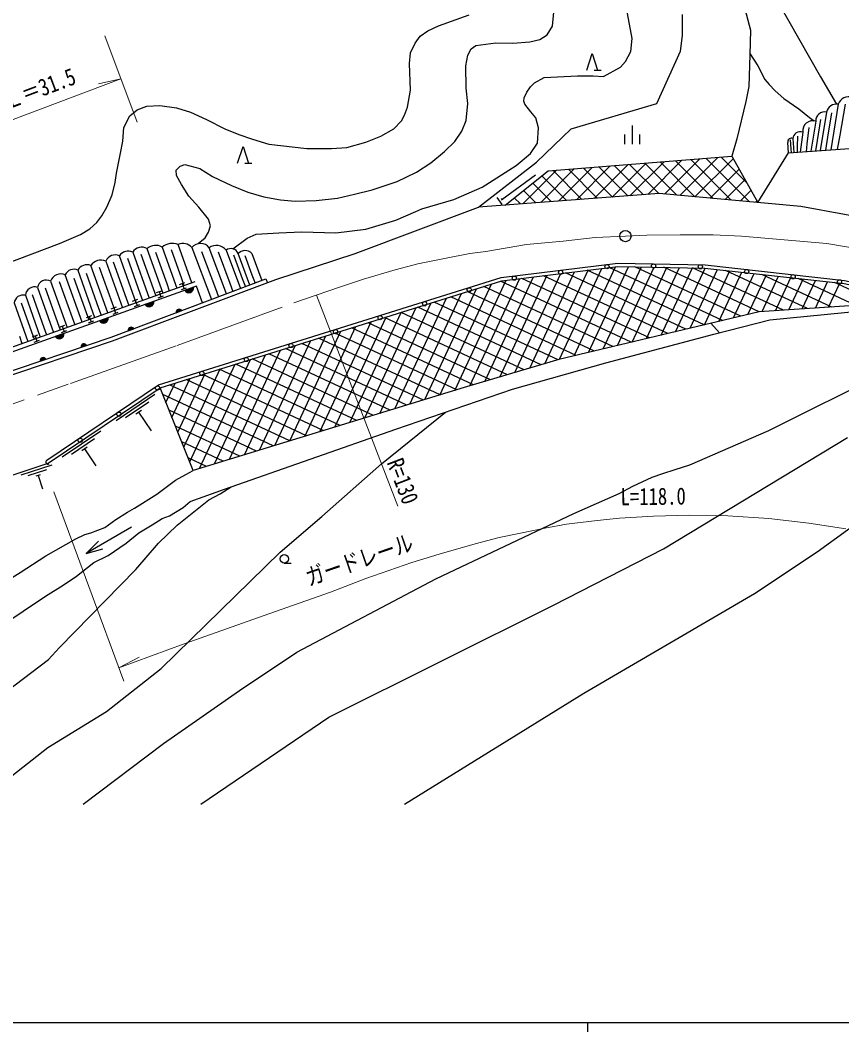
# Model space of a CAD drawing. Units: millimetres at full size, sheet at 1:1000; details may follow other scales. Extents: x 40000 to 680000, y 20000 to 380000.
# Drawn here: x 107265 to 195232, y 204000 to 312274 of the extents above; entities that cross this region are included whole.
import ezdxf
from ezdxf.enums import TextEntityAlignment as Align

# ---------------------------------------------------------------- set-up
doc = ezdxf.new("R2010")
doc.units = ezdxf.units.MM
doc.header["$LTSCALE"] = 1000
doc.linetypes.add('CHAIN', pattern=[18.5, 12, -1.5, 3.5, -1.5])
doc.linetypes.add('DASHED', pattern=[7.5, 6, -1.5])
for name, color, linetype, lineweight in [('M-BGD', 7, 'Continuous', 25), ('M-BMK', 2, 'CHAIN', 13), ('M-BMK-SRVR', 3, 'Continuous', 25), ('M-STR-HTXT', 7, 'Continuous', 13), ('M-TTL-BAND', 7, 'Continuous', 25)]:
    doc.layers.add(name, color=color, linetype=linetype, lineweight=lineweight)
doc.styles.add('ＭＳ ゴシック', font='')
doc.styles.get('ＭＳ ゴシック').set_extended_font_data('MS Gothic')

msp = doc.modelspace()

# ---------------------------------------------------------------- hatches: boundary and pattern name
at = {"layer": 'M-BGD'}
for points in [[(125816, 283696, -0.82183), (124887, 283353)], [(121558, 282170, -0.82183), (120625, 281837)], [(124564, 281190), (123978, 280970, -0.84072)], [(116679, 280428, -0.82183), (115746, 280095)], [(119414, 279256), (118828, 279036, -0.84072)], [(111951, 278739, -0.82183), (111018, 278406)], [(114375, 277468), (113781, 277269, -0.84072)], [(109991, 275997), (109398, 275797, -0.84072)]]:
    msp.add_hatch(color=256, dxfattribs=at).paths.add_polyline_path(points)

# ---------------------------------------------------------------- linework, layer by layer
for p, q in [((168714, 306928), (169467, 306928)), ((194840, 303287), (194049, 298401)), ((195593, 303275), (195015, 299963)), ((193586, 302445), (192918, 298316)), ((194145, 302359), (193708, 299747)), ((172809, 299012), (172809, 301005)), ((192450, 301476), (191927, 298243)), ((192968, 301650), (192594, 299397)), ((172009, 299012), (172009, 300058)), ((173609, 299012), (173609, 300058)), ((191047, 300306), (190782, 298157)), ((191705, 300800), (191508, 299056)), ((189717, 299479), (189789, 298516)), ((190003, 299609), (190114, 298108)), ((190482, 299853), (190458, 298726)), ((131325, 296963), (132077, 296963)), ((166821, 293060), (170436, 296675)), ((168732, 293202), (172357, 296827)), ((170642, 293345), (174277, 296980)), ((173985, 293595), (170870, 296709)), ((175629, 293717), (172508, 296839)), ((172553, 293488), (176198, 297133)), ((177566, 293549), (174145, 296969)), ((174463, 293630), (178118, 297285)), ((179509, 293374), (175783, 297100)), ((176266, 293666), (180038, 297438)), ((181452, 293198), (177420, 297230)), ((177888, 293520), (181959, 297591)), ((183395, 293023), (179058, 297360)), ((179510, 293373), (183592, 297456)), ((185337, 292848), (180695, 297490)), ((184996, 294957), (182333, 297620)), ((158821, 293100), (162435, 295736)), ((161090, 292632), (164675, 296217)), ((163001, 292775), (166595, 296369)), ((165760, 292980), (163125, 295616)), ((167405, 293103), (164320, 296188)), ((164911, 292917), (168516, 296522)), ((169050, 293226), (165957, 296318)), ((170695, 293349), (167595, 296449)), ((172340, 293472), (169232, 296579)), ((181131, 293227), (184228, 296324)), ((164115, 292858), (162138, 294834)), ((182753, 293081), (184864, 295192)), ((162470, 292735), (161152, 294052)), ((184374, 292935), (185500, 294061)), ((158313, 293287), (158843, 292559)), ((158759, 293185), (158882, 293015)), ((160825, 292612), (160166, 293271)), ((185996, 292789), (186136, 292929)), ((125637, 284157), (124170, 288266)), ((119687, 282033), (117892, 287058)), ((119308, 287448), (121066, 282525)), ((120184, 287250), (121501, 283561)), ((120837, 287823), (122541, 283052)), ((121738, 287464), (122948, 284078)), ((122468, 287992), (124041, 283588)), ((123417, 287733), (124521, 284640)), ((125644, 287937), (127732, 282381)), ((126664, 287533), (128159, 283553)), ((129347, 282987), (127493, 287920)), ((128445, 287480), (129703, 284133)), ((129305, 287650), (130845, 283550)), ((130093, 287145), (131036, 284634)), ((131862, 283932), (130599, 287294)), ((131299, 287078), (132071, 285023)), ((132062, 287317), (133152, 284417)), ((116647, 280947), (114831, 286033)), ((116423, 286492), (118204, 281503)), ((117224, 286420), (118613, 282530)), ((118737, 286795), (120074, 283052)), ((166571, 276347), (171019, 285887)), ((168122, 276717), (172402, 285896)), ((169673, 277086), (173770, 285872)), ((171225, 277456), (175138, 285847)), ((184425, 280598), (173089, 285884)), ((113901, 279967), (112092, 285031)), ((113424, 285513), (115235, 280443)), ((114312, 285213), (115648, 281471)), ((115732, 285829), (117103, 281991)), ((157018, 273609), (162236, 284798)), ((158619, 274084), (163700, 284980)), ((160220, 274559), (165164, 285161)), ((161820, 275034), (166627, 285343)), ((176592, 278733), (163302, 284931)), ((163421, 275509), (168091, 285524)), ((165019, 275978), (169555, 285706)), ((178551, 279200), (165639, 285220)), ((180509, 279666), (167975, 285510)), ((182467, 280132), (170312, 285800)), ((172776, 277825), (176506, 285822)), ((174328, 278194), (177873, 285798)), ((175879, 278564), (179241, 285773)), ((186385, 281063), (176166, 285828)), ((177431, 278933), (180608, 285746)), ((178982, 279302), (181919, 285600)), ((188977, 281234), (179242, 285773)), ((180534, 279672), (183229, 285453)), ((182085, 280041), (184540, 285306)), ((191568, 281405), (182778, 285503)), ((183636, 280410), (185851, 285159)), ((185188, 280780), (187162, 285013)), ((194160, 281575), (186671, 285068)), ((186709, 281084), (188473, 284866)), ((125965, 284275), (96667, 273813)), ((110524, 284335), (112289, 279391)), ((111442, 284314), (112819, 280461)), ((113010, 284676), (114323, 280998)), ((124319, 284005), (124884, 284207)), ((124601, 284106), (124803, 283541)), ((125816, 283696), (124887, 283353)), ((152204, 272157), (157742, 284035)), ((153812, 272649), (159308, 284435)), ((155417, 273134), (160772, 284617)), ((170718, 277335), (156908, 283774)), ((172676, 277801), (158679, 284328)), ((174634, 278267), (160966, 284641)), ((188132, 281178), (189783, 284719)), ((189555, 281272), (191094, 284572)), ((196751, 281746), (190563, 284632)), ((190978, 281366), (192405, 284426)), ((192401, 281460), (193716, 284279)), ((193824, 281553), (195027, 284132)), ((199343, 281917), (194455, 284196)), ((107815, 282835), (109412, 278364)), ((108533, 282905), (109792, 279380)), ((109108, 283669), (110823, 278867)), ((109940, 283615), (111264, 279906)), ((121846, 283122), (122411, 283324)), ((122047, 282557), (122612, 282759)), ((122128, 283223), (122330, 282658)), ((124520, 283440), (125085, 283642)), ((148987, 271175), (154513, 283026)), ((150595, 271666), (156128, 283531)), ((166802, 276403), (153366, 282668)), ((168760, 276869), (155137, 283221)), ((106606, 282008), (108078, 277887)), ((107368, 282008), (108474, 278909)), ((116998, 281391), (117563, 281593)), ((119303, 282214), (119868, 282416)), ((119505, 281649), (120070, 281851)), ((119586, 282315), (119788, 281750)), ((121558, 282170), (120625, 281837)), ((145770, 270192), (151284, 282017)), ((147379, 270683), (152899, 282522)), ((163044, 275397), (149824, 281561)), ((164851, 275933), (151595, 282114)), ((114376, 280455), (114941, 280657)), ((114658, 280556), (114860, 279991)), ((117200, 280826), (117765, 281028)), ((117281, 281492), (117483, 280927)), ((123978, 280970), (124564, 281190)), ((140945, 268718), (146441, 280504)), ((142553, 269209), (148055, 281008)), ((144162, 269700), (149670, 281513)), ((159429, 274324), (146283, 280454)), ((161236, 274860), (148054, 281008)), ((111472, 279418), (112037, 279620)), ((111755, 279519), (111956, 278954)), ((114578, 279890), (115143, 280092)), ((116679, 280428), (115746, 280095)), ((137728, 267735), (143212, 279495)), ((139337, 268226), (144827, 279999)), ((157621, 273788), (144512, 279901)), ((182138, 278817), (181203, 279831)), ((108572, 278382), (109137, 278584)), ((108855, 278483), (109057, 277918)), ((111951, 278739), (111018, 278406)), ((111674, 278853), (112239, 279055)), ((118828, 279036), (119414, 279256)), ((134512, 266752), (139983, 278486)), ((136120, 267244), (141598, 278990)), ((154015, 272711), (140970, 278794)), ((155813, 273251), (142741, 279347)), ((108774, 277817), (109339, 278019)), ((113781, 277269), (114375, 277468)), ((131295, 265770), (136754, 277477)), ((132903, 266261), (138369, 277981)), ((150441, 271619), (137428, 277687)), ((152228, 272165), (139199, 278241)), ((128078, 264787), (133525, 276468)), ((129687, 265278), (135140, 276972)), ((146867, 270527), (133886, 276580)), ((148654, 271073), (135657, 277134)), ((109398, 275797), (109991, 275997)), ((125415, 264990), (130296, 275459)), ((126470, 264295), (131911, 275963)), ((143293, 269435), (130344, 275474)), ((145080, 269981), (132115, 276027)), ((123504, 269765), (125453, 273945)), ((124141, 268174), (127067, 274450)), ((124778, 266582), (128682, 274954)), ((139719, 268343), (126802, 274367)), ((141506, 268889), (128573, 274920)), ((122867, 271357), (123838, 273441)), ((136145, 267251), (123260, 273260)), ((137932, 267797), (125031, 273813)), ((121681, 272204), (117539, 269404)), ((134358, 266705), (122519, 272226)), ((121021, 271395), (118535, 269715)), ((120236, 270503), (119656, 270111)), ((119946, 270307), (121298, 268306)), ((132571, 266159), (123198, 270530)), ((130784, 265613), (123876, 268835)), ((115888, 268288), (111746, 265488)), ((115228, 267479), (112743, 265799)), ((114443, 266587), (113863, 266195)), ((114153, 266391), (115378, 264579)), ((128997, 265068), (124555, 267139)), ((127210, 264522), (125233, 265444)), ((110655, 264664), (107333, 263562)), ((110085, 264159), (108092, 263498)), ((109415, 263621), (108950, 263467)), ((109183, 263544), (109655, 262120)), ((114314, 255188), (116124, 255677)), ((135543, 254176), (136293, 254176))]:
    msp.add_line(p, q, dxfattribs=at)
at = {"layer": 'M-BGD', "linetype": 'DASHED'}
for p, q in [((195015, 299963), (194751, 298453)), ((191508, 299056), (191411, 298204)), ((192594, 299397), (192409, 298278)), ((193708, 299747), (193475, 298358)), ((189789, 298516), (189821, 298086)), ((190458, 298726), (190446, 298132)), ((132071, 285023), (132404, 284136)), ((122948, 284078), (123226, 283297)), ((124521, 284640), (124800, 283859)), ((129703, 284133), (130036, 283246)), ((131036, 284634), (131369, 283747)), ((120074, 283052), (120353, 282271)), ((121501, 283561), (121780, 282780)), ((128159, 283553), (128492, 282666)), ((117103, 281991), (117382, 281210)), ((118613, 282530), (118892, 281749)), ((112819, 280461), (113097, 279680)), ((114323, 280998), (114602, 280217)), ((115648, 281471), (115927, 280690)), ((109792, 279380), (110071, 278599)), ((111264, 279906), (111543, 279125)), ((107170, 278444), (107449, 277663)), ((108474, 278909), (108753, 278128))]:
    msp.add_line(p, q, dxfattribs=at)
at = {"layer": 'M-BGD'}
for points in [[(178026, 345795), (179582, 343528), (181139, 340105), (182028, 337171), (182740, 333659), (183842, 328942), (186242, 319700), (188387, 314250), (192938, 306220), (194677, 303298)], [(130044, 287808), (131582, 288946), (132529, 289361), (134953, 289526), (137419, 289608), (141064, 289518), (144285, 289916), (147483, 290865), (149616, 291805), (150255, 292093), (153681, 293084), (156737, 294405), (160371, 296716), (161899, 297996), (162642, 299110), (162766, 300761), (162490, 301813), (161931, 302455), (161289, 303283), (161201, 303597), (161242, 303970), (161502, 304587), (161907, 305147), (162322, 305573), (163361, 306154), (166932, 306327), (168619, 306324), (169721, 306266), (171555, 307267), (172066, 307850), (172655, 308944), (172781, 310332), (171876, 315310)], [(184708, 314026), (185445, 311226), (185395, 308558), (185267, 305176), (184961, 303590), (183989, 299565), (183450, 297709), (186227, 292768), (189537, 298065), (189452, 299203)], [(126324, 288360), (127063, 288986), (127439, 289590), (127637, 290253), (127410, 290975), (126400, 292281), (125308, 293425), (124536, 294691), (124011, 295670), (123972, 296234), (124377, 296650), (124892, 296818), (126497, 296393), (127862, 295552), (129897, 294601), (131619, 293869), (133351, 293364), (135133, 293047), (136712, 292919), (138969, 292978), (141249, 293245), (143041, 293671), (144932, 294136), (147622, 295029), (149691, 295998), (151215, 297027), (152696, 298240), (153804, 299289), (154557, 300387), (155014, 301559), (155182, 303350), (155004, 305012), (154993, 307395), (155201, 308552), (155557, 309225), (156052, 309561), (158183, 309844), (159995, 309832), (161820, 309967), (162894, 310205), (163689, 310722), (164265, 311656), (164484, 313836)], [(105634, 286161), (111487, 288380), (113731, 289354), (114712, 289954), (115458, 290622), (116005, 291339), (116555, 292280), (117092, 293582), (117434, 294902), (117585, 295912), (117990, 298054), (118239, 299347), (118364, 300793), (119019, 302035), (119782, 302670), (120819, 303071), (122198, 303159), (123988, 302905), (125508, 302435), (127210, 301643), (129186, 300665), (130688, 300048), (132126, 299530), (133867, 299011), (137952, 298541), (140583, 298533), (142241, 298660), (144266, 299217), (145890, 299862), (147259, 300645), (148077, 301499), (148400, 302095), (148722, 302985), (149060, 304790), (148962, 307660), (149063, 308793), (149562, 309810), (150081, 310553), (150922, 311129), (152037, 311677), (155319, 312855)], [(251704, 275595), (228625, 283066), (208207, 287264), (200194, 290618), (190848, 292352), (175664, 293720), (156319, 292276), (162538, 297077), (166271, 300641), (175431, 303353), (177947, 308970), (178177, 310641), (178164, 312884)], [(167927, 306928), (168510, 308710), (169092, 306928)], [(185398, 308713), (186233, 307376), (186977, 305923), (187450, 305388), (188103, 304708), (189015, 303898), (190637, 302794), (191786, 301860), (192286, 301511)], [(130538, 296963), (131120, 298745), (131702, 296963)], [(189537, 298065), (198077, 298700), (204539, 295978), (210004, 294199), (210007, 290698), (213544, 286414)], [(159180, 292489), (163794, 296147), (183450, 297709)], [(73390, 262206), (104648, 273749), (117160, 277950), (134642, 284518), (143116, 287323), (156319, 292276)], [(110116, 265170), (122080, 273258), (158762, 284720), (171237, 286267), (180606, 286099), (195529, 284428), (214603, 280340)], [(204110, 282231), (186376, 281063), (164936, 275958), (154813, 272954), (125777, 264084), (122234, 272939), (158836, 284377), (171255, 285917), (180583, 285749), (195472, 284082), (220405, 278739), (225367, 277665), (251081, 270129), (265021, 266216), (271426, 264471), (276765, 263155), (309424, 256857), (313362, 255372), (313057, 254792), (309246, 256229), (276626, 262520), (275414, 262818), (275333, 263508)], [(85795, 268234), (86107, 267361), (104505, 274155), (117016, 278355), (133578, 284577), (133729, 284175)], [(126790, 282027), (126134, 283804), (96835, 273342), (97491, 271565)], [(104608, 247075), (107583, 249034), (109956, 250640), (111878, 251796), (113307, 252751), (115153, 254248), (116681, 254976), (118610, 256285), (119953, 257408), (121397, 258246), (122451, 258939), (123264, 259234), (124720, 260135), (125444, 260749), (129133, 262093), (147470, 268495), (159958, 272775), (169978, 275608), (181537, 278661), (187515, 280212), (205353, 281965)], [(114009, 228377), (122609, 234841), (130727, 240544), (136865, 244633), (151755, 252487), (166533, 259468), (171395, 261599), (172853, 262412), (174932, 263363), (176057, 263754), (177408, 264195), (178974, 264677), (187434, 268349), (199874, 274557)], [(78643, 247967), (85274, 250333), (84525, 259647), (88319, 258571), (93291, 259221), (110272, 264853), (122234, 272939)], [(102489, 228377), (110211, 234432), (116498, 238291), (122354, 242881), (135083, 255320), (139573, 259150), (145951, 264778), (152799, 270322)], [(126608, 228377), (140294, 237692), (164375, 249675), (176134, 255683), (195845, 267627)], [(81838, 239307), (84976, 240836), (87884, 243098), (90736, 244912), (93558, 246370), (96223, 248000), (97592, 248717), (99301, 249310), (102824, 250818), (105431, 252024), (107272, 253151), (110013, 254931), (113217, 256769), (114174, 257210), (114808, 257422), (116336, 257987), (117511, 258828), (118766, 259624), (119511, 260045), (121878, 261556), (123906, 263028), (124985, 263651), (125777, 264084)], [(90217, 228377), (92831, 230434), (95594, 232989), (97311, 234369), (102082, 237946), (104909, 239781), (107619, 241819), (110303, 243831), (111485, 245121), (119652, 253477), (122086, 256306), (124075, 258214), (127446, 260930), (128675, 261595), (129853, 262345)], [(148404, 228377), (167605, 240237), (185880, 250928), (192588, 255362), (202344, 262429)], [(119181, 258009), (114314, 255188), (115638, 256516)]]:
    msp.add_lwpolyline(points, dxfattribs=at)
for centre, radius in [((170093, 285899), 225), ((175083, 285973), 225), ((180082, 285883), 225), ((160169, 284668), 225), ((165131, 285283), 225), ((185054, 285374), 225), ((190023, 284818), 225), ((194992, 284262), 225), ((155344, 283417), 225), ((150572, 281925), 225), ((145799, 280434), 225), ((141027, 278943), 225), ((136255, 277452), 225), ((131482, 275960), 225), ((126710, 274469), 225), ((121969, 272911), 225), ((117827, 270111), 225), ((113685, 267311), 225), ((135543, 254626), 450)]:
    msp.add_circle(centre, radius, dxfattribs=at)
for centre, radius, start, end in [((194677, 302175), 1124, 81.66514, 166.10623), ((196001, 302849), 1241, 71.79746, 159.35314), ((193425, 301483), 975, 80.48177, 180.43355), ((192138, 300424), 1097, 73.45804, 186.15018), ((190810, 299531), 811, 73.02896, 174.4174), ((189824, 299275), 379, 61.86467, 190.96272), ((121773, 286748), 1425, 60.78619, 131.05278), ((123540, 286759), 1633, 67.30682, 131.00037), ((124698, 287162), 1223, 39.29882, 115.55682), ((126562, 287219), 1166, 36.98959, 141.96769), ((128263, 286876), 1298, 36.62232, 126.38194), ((117441, 286039), 1114, 66.11085, 156.0474), ((118816, 286468), 1096, 63.37417, 147.46767), ((120261, 286865), 1118, 58.97343, 148.53071), ((129827, 287017), 821, 19.74619, 129.50601), ((131342, 286599), 1017, 44.89805, 136.9188), ((114439, 284930), 1171, 70.4285, 150.09677), ((115911, 285279), 1316, 67.09047, 145.08393), ((111623, 283973), 1157, 66.08189, 161.7907), ((112990, 284631), 983, 63.78982, 156.01092), ((108777, 282763), 964, 69.89719, 175.74623), ((110058, 283487), 967, 61.19549, 169.20092), ((125317, 283616), 505, 211.43854, 9.09673), ((107581, 281880), 983, 76.20473, 172.52077), ((121059, 282096), 505, 210.82216, 8.48035), ((124290, 281029), 318, 30.48163, 190.69937), ((116179, 280353), 505, 210.82216, 8.48035), ((119141, 279095), 318, 30.48163, 190.69937), ((111451, 278665), 505, 210.82216, 8.48035), ((114095, 277317), 318, 28.45017, 188.6679), ((109712, 275845), 318, 28.45017, 188.6679), ((110242, 264984), 225, 120.95488, 300.95488)]:
    msp.add_arc(centre, radius, start, end, dxfattribs=at)
at = {"layer": 'M-BMK'}
msp.add_lwpolyline([(96387, 267597), (112662, 273397), (124052, 277455), (136545, 282011), (141437, 283711), (144024, 284573), (147399, 285550), (149846, 286198), (152691, 286772), (155423, 287292), (157115, 287533), (161474, 288284), (165384, 288643), (168841, 289002), (172071, 289172), (174375, 289266), (177927, 289317), (181467, 289288), (184494, 289173), (193647, 288375), (200250, 287268)], dxfattribs=at)
at = {"layer": 'M-BMK-SRVR'}
msp.add_circle((172071, 289172), 600, dxfattribs=at)
at = {"layer": 'M-STR-HTXT'}
for p, q in [((119787, 301381), (116313, 310600)), ((147685, 260274), (138991, 282861)), ((110857, 261798), (118343, 241529))]:
    msp.add_line(p, q, dxfattribs=at)
for points in [[(91153, 296221), (88999, 295044), (118050, 305990), (115654, 305453)], [(119983, 244108), (117817, 242951), (124808, 245513), (133877, 248734), (140478, 251065), (144253, 252523), (149213, 254241), (152117, 255119), (155986, 256235), (158550, 256922), (160828, 257380), (163449, 257900), (165771, 258319), (169041, 258723), (171440, 258987), (175064, 259195), (178911, 259293), (183049, 259238), (187431, 258941), (191721, 258431), (195653, 257820)]]:
    msp.add_lwpolyline(points, dxfattribs=at)
at = {"layer": 'M-TTL-BAND'}
for p, q in [((40000, 205000), (579000, 205000)), ((168000, 205000), (168000, 204000))]:
    msp.add_line(p, q, dxfattribs=at)

# ---------------------------------------------------------------- texts
at = {"layer": 'M-STR-HTXT', "style": 'ＭＳ ゴシック', "width": 0.8}
for s, rotation, p in [('ストンガード\u3000Ｌ＝31.5', 20.646, (103296, 301124)), ('R=130', 291.053, (146874, 262412)), ('L=118.0', 0.683, (175056, 259844)), ('ガードレール', 19.098, (144041, 253136))]:
    msp.add_text(s, height=1833, rotation=rotation, dxfattribs=at).set_placement(p, align=Align.BOTTOM_CENTER)

doc.saveas('drawing.dxf')
